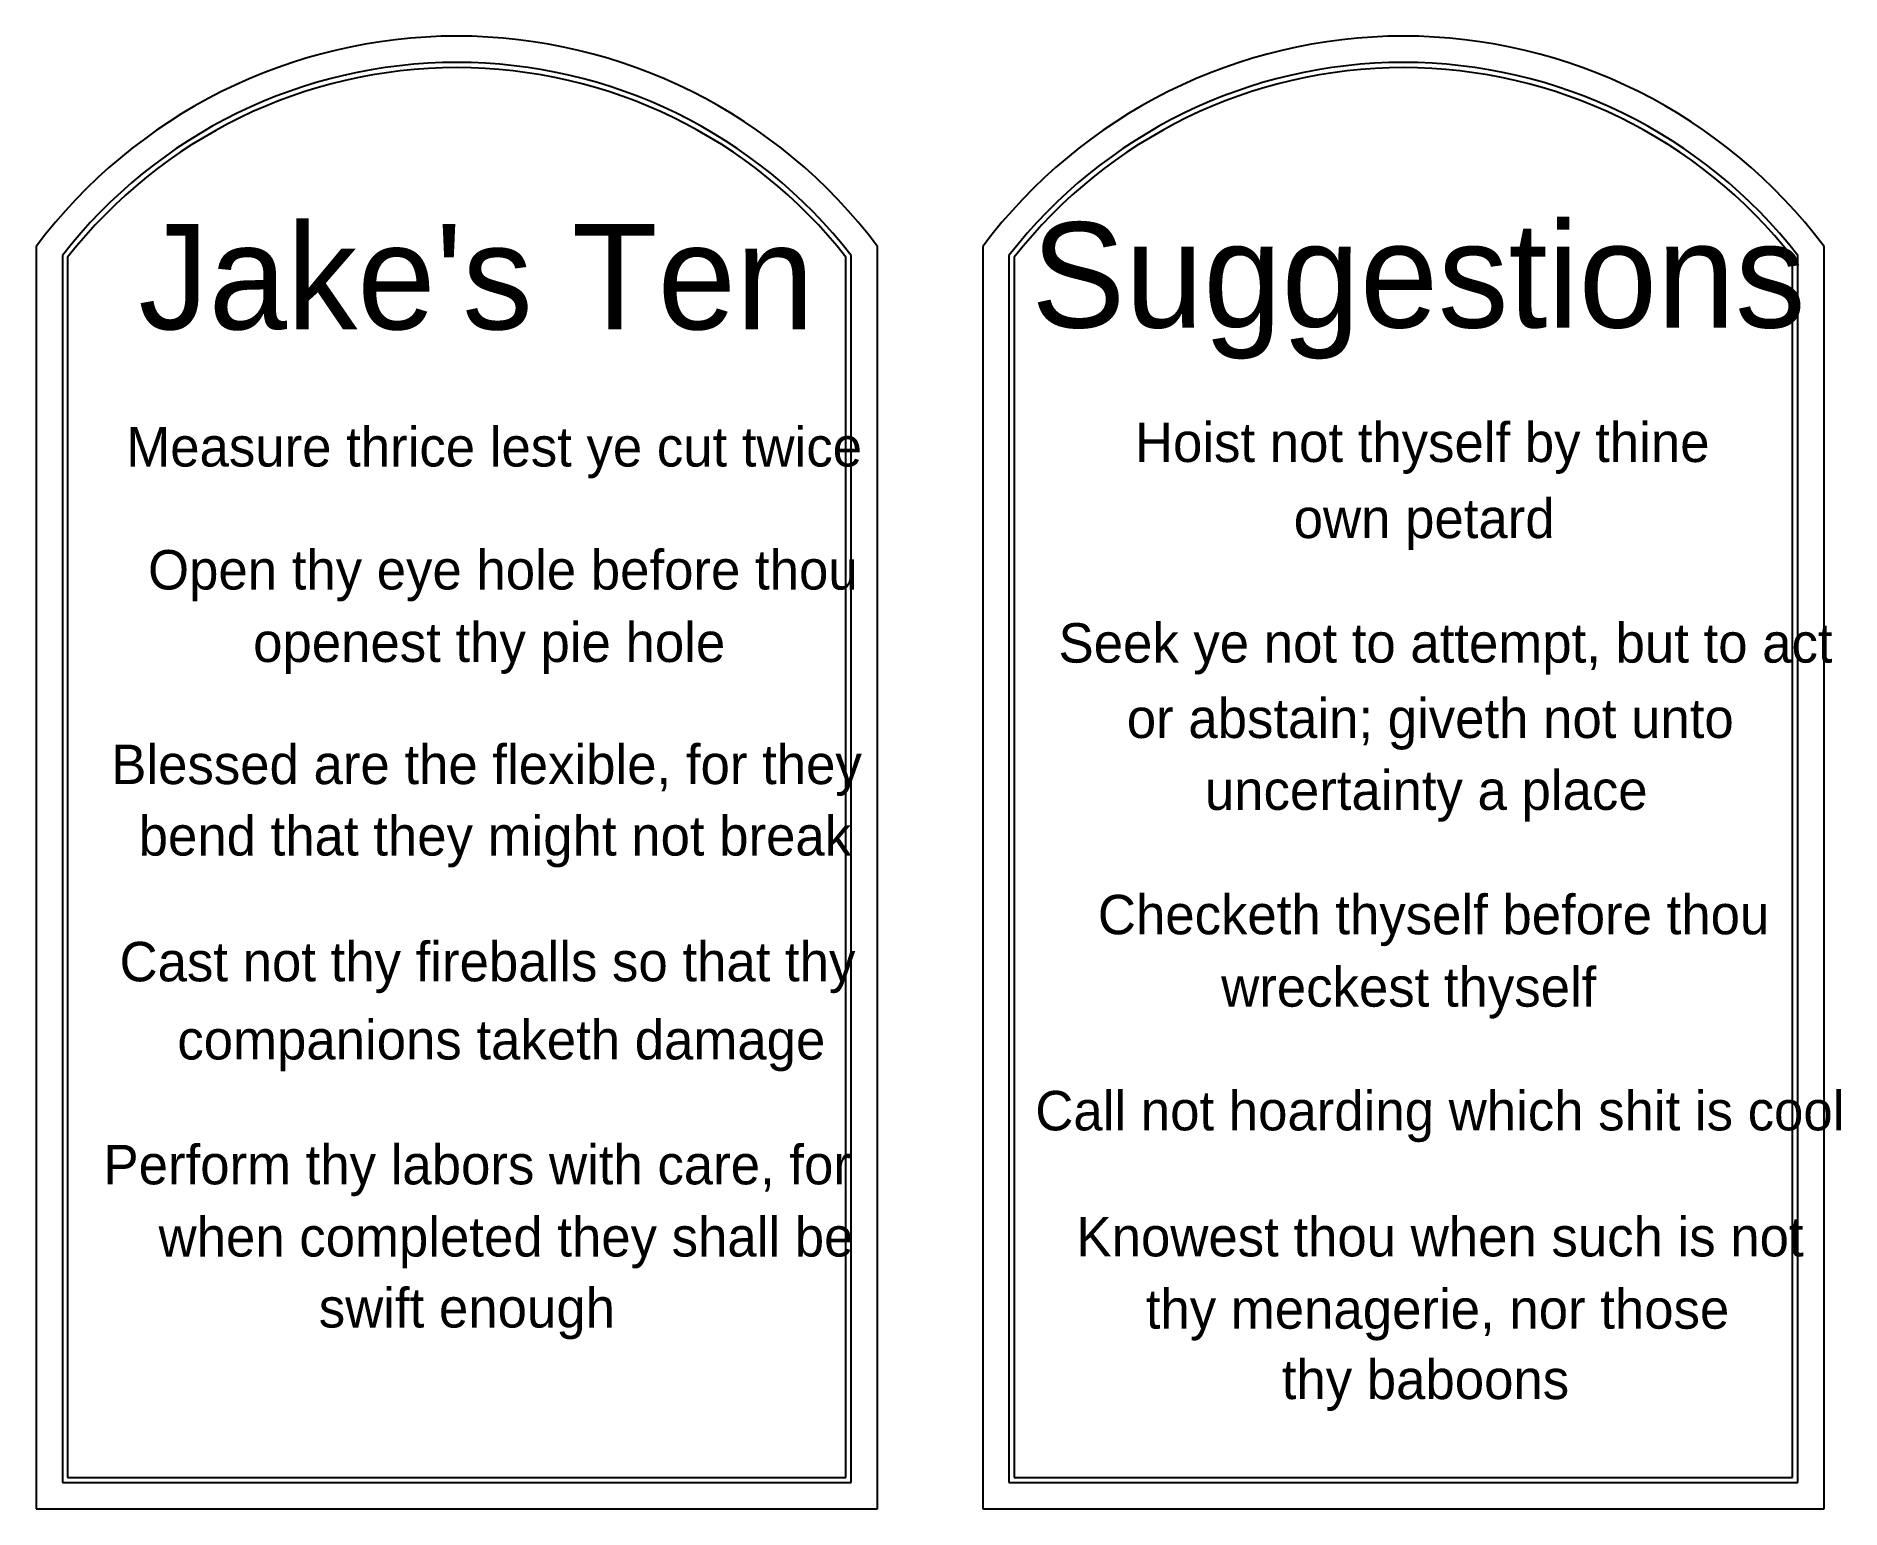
# Model space of a CAD drawing. Header units: inches. Extents: x 0 to 34.3, y 0 to 28.
import ezdxf

# ---------------------------------------------------------------- set-up
doc = ezdxf.new("R2010")
doc.units = ezdxf.units.IN
doc.header["$MEASUREMENT"] = 0
doc.layers.add('Profile', color=7, linetype='Continuous', lineweight=25)
doc.layers.add('Text', color=3, linetype='Continuous', lineweight=25)
doc.styles.add('textstyle3', font='OLDENGL.TTF')

# ---------------------------------------------------------------- blocks, each defined once
blk = doc.blocks.new('Tablet2')
at = {"layer": 'Text', "char_height": 0.75, "attachment_point": 1, "style": 'textstyle3'}
for s, insert in [('Hoist not thyself by thine', (0, 0)), ('own petard', (3.019, -1.447)), ('Seek ye not to attempt, but to act', (-1.453, -3.814)), ('or abstain; giveth not unto', (-0.155, -5.247)), ('uncertainty a place', (1.33, -6.614)), ('Checketh thyself before thou', (-0.705, -8.979)), ('wreckest thyself', (1.64, -10.355)), ('Call not hoarding which shit is cool', (-1.895, -12.707)), ('Knowest thou when such is not', (-1.112, -15.103)), ('thy menagerie, nor those', (0.207, -16.477)), ('thy baboons', (2.792, -17.816))]:
    blk.add_mtext(s, dxfattribs=dict(at, insert=insert))
blk = doc.blocks.new('Tablet1')
at = {"layer": 'Text', "char_height": 0.75, "attachment_point": 1, "style": 'textstyle3'}
for s, insert in [('Measure thrice lest ye cut twice', (0, 0)), ('Open thy eye hole before thou', (0.414, -2.338)), ('openest thy pie hole', (2.412, -3.716)), ('Blessed are the flexible, for they', (-0.286, -6.038)), ('bend that they might not break', (0.235, -7.396)), ('Cast not thy fireballs so that thy', (-0.128, -9.787)), ('companions taketh damage', (0.971, -11.273)), ('Perform thy labors with care, for', (-0.434, -13.647)), ('when completed they shall be', (0.614, -15.019)), ('swift enough', (3.661, -16.369))]:
    blk.add_mtext(s, dxfattribs=dict(at, insert=insert))

msp = doc.modelspace()

# ---------------------------------------------------------------- linework, layer by layer
at = {"layer": 'Profile'}
for p, q in [((0, 24), (0, 0)), ((0, 24), (0, 0)), ((0.5, 23.831), (0.5, 0.5)), ((0.6, 23.797), (0.6, 0.6)), ((15.4, 0.6), (15.4, 23.797)), ((15.5, 0.5), (15.5, 23.831)), ((16, 0), (16, 24)), ((18, 24), (18, 0)), ((18.5, 23.831), (18.5, 0.5)), ((18.6, 23.797), (18.6, 0.6)), ((33.4, 0.6), (33.4, 23.797)), ((33.5, 0.5), (33.5, 23.831)), ((34, 0), (34, 24)), ((0.5, 0.5), (15.5, 0.5)), ((0.6, 0.6), (15.4, 0.6)), ((18.5, 0.5), (33.5, 0.5)), ((18.6, 0.6), (33.4, 0.6)), ((0, 0), (16, 0)), ((18, 0), (34, 0))]:
    msp.add_line(p, q, dxfattribs=at)
for centre, radius, start, end in [((8, 18), 10, 36.8699, 143.1301), ((26, 18), 10, 36.8699, 143.1301), ((8, 18), 9.5, 37.8636, 142.1364), ((26, 18), 9.5, 37.8636, 142.1364), ((8, 18), 9.4, 38.0722, 141.9278), ((26, 18), 9.4, 38.0722, 141.9278)]:
    msp.add_arc(centre, radius, start, end, dxfattribs=at)

# ---------------------------------------------------------------- block references
for name, p in [('Tablet1', (1.715, 20.567)), ('Tablet2', (20.895, 20.653))]:
    msp.add_blockref(name, p, dxfattribs=at)

# ---------------------------------------------------------------- texts
at = {"layer": 'Text', "char_height": 2, "attachment_point": 1, "style": 'textstyle3'}
for s, insert in [("Jake's Ten", (1.946, 24.426)), ('Suggestions', (18.926, 24.459))]:
    msp.add_mtext(s, dxfattribs=dict(at, insert=insert))

doc.saveas('drawing.dxf')
